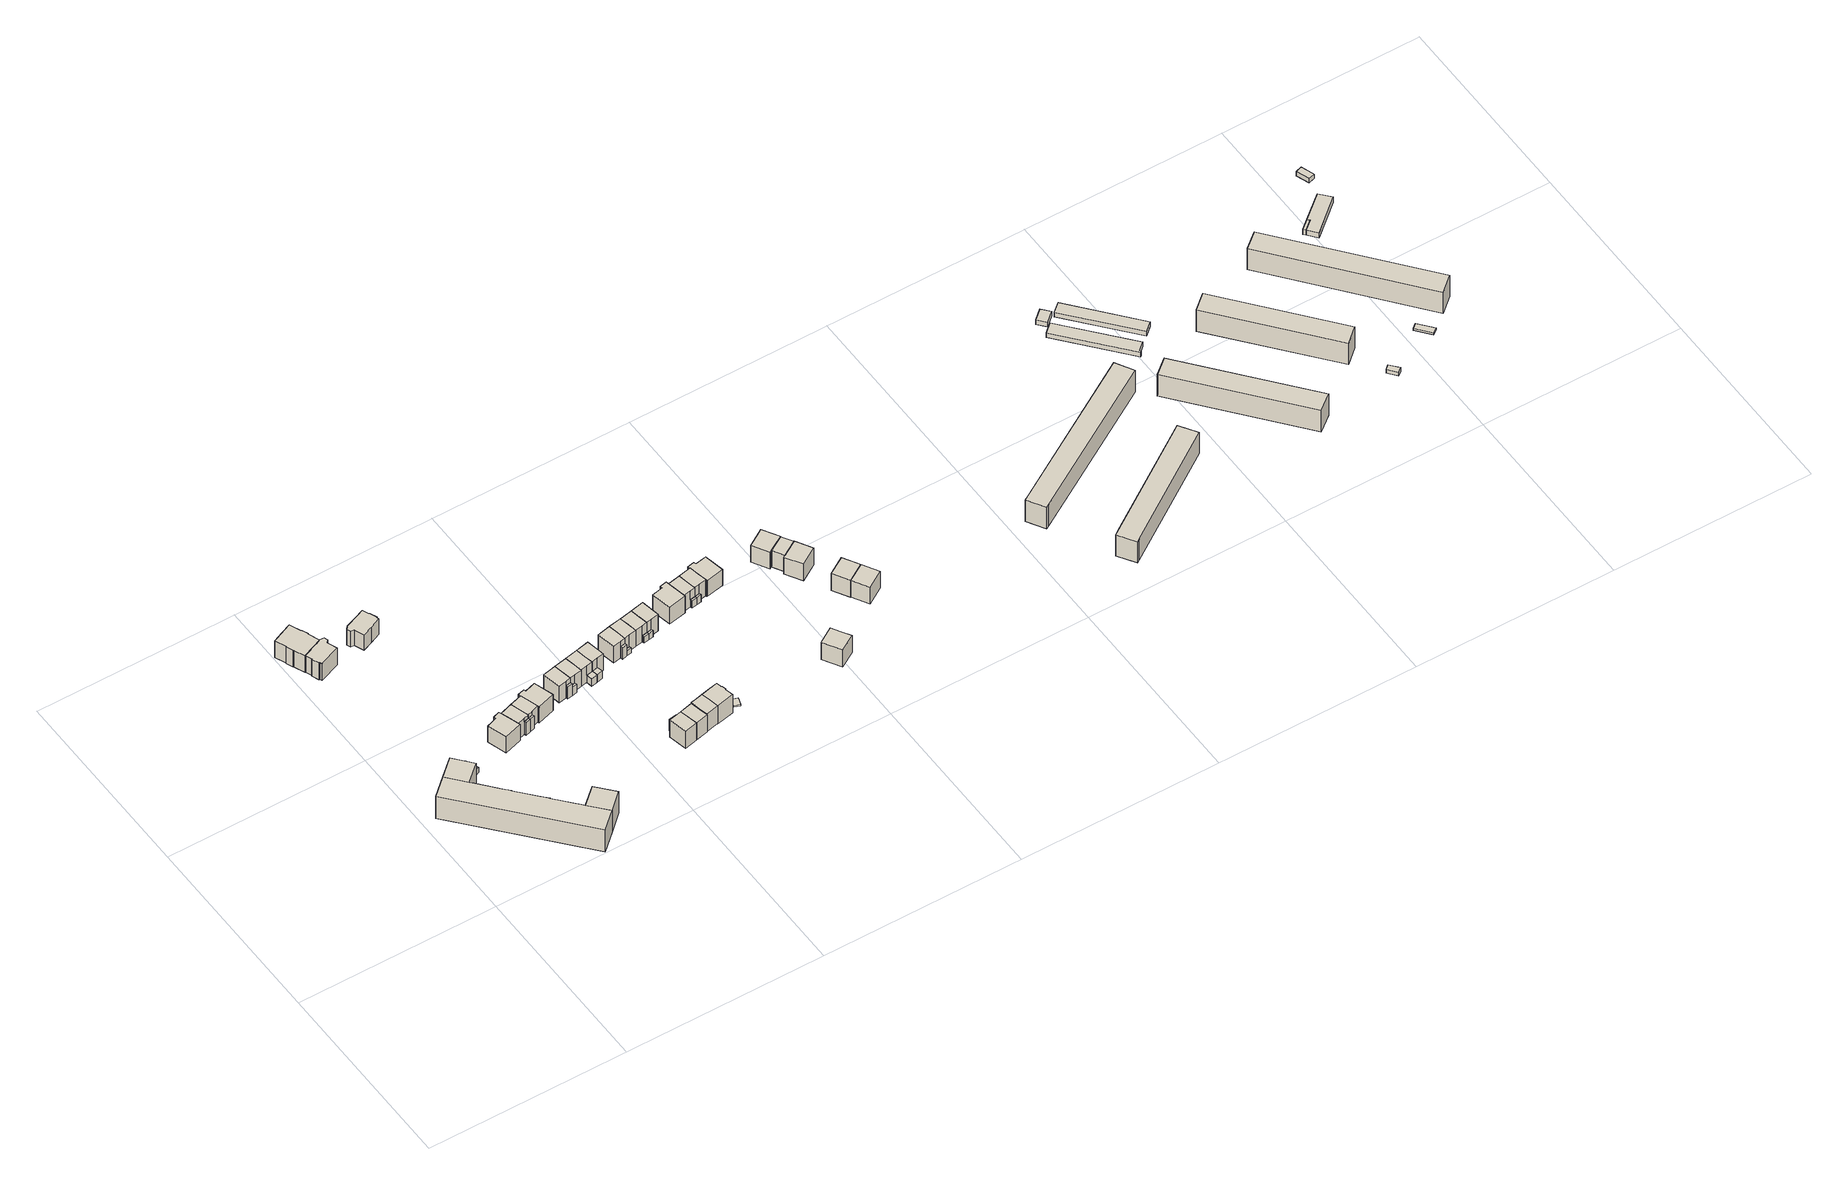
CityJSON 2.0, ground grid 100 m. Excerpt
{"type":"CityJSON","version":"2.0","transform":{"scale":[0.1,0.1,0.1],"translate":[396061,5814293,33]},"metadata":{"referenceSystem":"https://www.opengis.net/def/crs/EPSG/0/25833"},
"CityObjects":{
"building1":{"type":"Building","attributes":{"Gemeindeschluessel":"11000008","function":"31001_1010"},"address":[{"country":"Germany","locality":"Berlin","thoroughfareNumber":"3, 5","thoroughfareName":"Drosselbartstraße"},{"country":"Germany","locality":"Berlin","thoroughfareNumber":"35","thoroughfareName":"Planetenstraße"},{"country":"Germany","locality":"Berlin","thoroughfareNumber":"1","thoroughfareName":"Rübezahlstraße"}],"children":["building1-1","building1-2","building1-3"]},
"building1-1":{"type":"BuildingPart","attributes":{"BezugspunktDach":"2200","measuredHeight":15.53,"storeysAboveGround":3},"parents":["building1"],"geometry":[{"type":"Solid","lod":"1","boundaries":[[[[0,1,2,3,4,5,6,7,8,9,10,11,12,13,14,15,16]],[[17,18,19,20,21,22,23,24,25,26,27,28,29,30,31,32,33]],[[17,33,16,15]],[[19,18,14,13]],[[20,19,13,12]],[[21,20,12,11]],[[22,21,11,10]],[[23,22,10,9]],[[24,23,9,8]],[[25,24,8,7]],[[26,25,7,6]],[[27,26,6,5]],[[28,27,5,4]],[[29,28,4,3]],[[30,29,3,2]],[[31,30,2,1]],[[32,31,1,0]],[[33,32,0,16]],[[18,17,15,14]]]]}]},
"building1-2":{"type":"BuildingPart","attributes":{"BezugspunktDach":"2200","measuredHeight":15.34,"storeysAboveGround":3},"parents":["building1"],"geometry":[{"type":"Solid","lod":"1","boundaries":[[[[14,34,35,15]],[[36,37,18,17]],[[36,17,15,35]],[[37,36,35,34]],[[18,37,34,14]],[[18,14,15,17]]]]}]},
"building1-3":{"type":"BuildingPart","attributes":{"BezugspunktDach":"2200","measuredHeight":15.17,"storeysAboveGround":3},"parents":["building1"],"geometry":[{"type":"Solid","lod":"1","boundaries":[[[[38,39,40,41,42]],[[30,43,44,31,45]],[[30,45,42,41]],[[43,30,41,40]],[[44,43,40,39]],[[31,44,39,38]],[[45,31,38,42]]]]}]},
"building2":{"type":"Building","attributes":{"Gemeindeschluessel":"11000008","BezugspunktDach":"2200","function":"31001_2463","measuredHeight":3.02,"storeysAboveGround":1},"address":[{"country":"Germany","locality":"Berlin","thoroughfareNumber":"3 (1)","thoroughfareName":"Drosselbartstraße"}],"geometry":[{"type":"Solid","lod":"1","boundaries":[[[[46,47,48,49]],[[50,51,52,53]],[[50,53,49,48]],[[51,50,48,47]],[[52,51,47,46]],[[53,52,46,49]]]]}]},
"building3":{"type":"Building","attributes":{"Gemeindeschluessel":"11000008","BezugspunktDach":"2200","function":"31001_1010","measuredHeight":12.86,"storeysAboveGround":2},"address":[{"country":"Germany","locality":"Berlin","thoroughfareNumber":"17","thoroughfareName":"Widderstraße"}],"geometry":[{"type":"Solid","lod":"1","boundaries":[[[[54,55,56,57,58,59,60,61,62,63,64,65,66,67]],[[68,69,70,71,72,73,74,75,76,77,78,79,80,81]],[[68,81,67,66]],[[69,68,66,65]],[[70,69,65,64]],[[71,70,64,63]],[[72,71,63,62]],[[73,72,62,61]],[[74,73,61,60]],[[75,74,60,59]],[[76,75,59,58]],[[77,76,58,57]],[[78,77,57,56]],[[79,78,56,55]],[[80,79,55,54]],[[81,80,54,67]]]]}]},
"building4":{"type":"Building","attributes":{"Gemeindeschluessel":"11000008","BezugspunktDach":"2200","function":"31001_1010","measuredHeight":10.58,"storeysAboveGround":2},"address":[{"country":"Germany","locality":"Berlin","thoroughfareNumber":"18","thoroughfareName":"Widderstraße"}],"geometry":[{"type":"Solid","lod":"1","boundaries":[[[[82,83,84,85,86,87,88,89,90,91,92,93]],[[94,95,96,97,98,99,100,101,102,103,104,105]],[[94,105,93,92]],[[95,94,92,91]],[[96,95,91,90]],[[97,96,90,89]],[[98,97,89,88]],[[99,98,88,87]],[[100,99,87,86]],[[101,100,86,85]],[[102,101,85,84]],[[103,102,84,83]],[[104,103,83,82]],[[105,104,82,93]]]]}]},
"building5":{"type":"Building","attributes":{"Gemeindeschluessel":"11000008","BezugspunktDach":"2200","function":"31001_1010","measuredHeight":12.72,"storeysAboveGround":2},"address":[{"country":"Germany","locality":"Berlin","thoroughfareNumber":"33","thoroughfareName":"Planetenstraße"}],"geometry":[{"type":"Solid","lod":"1","boundaries":[[[[106,107,108,109,110,111,112,113]],[[114,115,116,117,118,119,120,121]],[[114,121,113,112]],[[115,114,112,111]],[[116,115,111,110]],[[117,116,110,109]],[[118,117,109,108]],[[119,118,108,107]],[[120,119,107,106]],[[121,120,106,113]]]]}]},
"building6":{"type":"Building","attributes":{"Gemeindeschluessel":"11000008","BezugspunktDach":"2200","function":"31001_1010","measuredHeight":12.83,"storeysAboveGround":2},"address":[{"country":"Germany","locality":"Berlin","thoroughfareNumber":"19","thoroughfareName":"Widderstraße"}],"geometry":[{"type":"Solid","lod":"1","boundaries":[[[[122,123,124,125,126,127,128,129,130,131,132,133,134]],[[135,136,137,138,139,140,141,142,143,144,145,146,147]],[[135,147,134,133]],[[136,135,133,132]],[[137,136,132,131]],[[138,137,131,130]],[[139,138,130,129]],[[140,139,129,128]],[[141,140,128,127]],[[142,141,127,126]],[[143,142,126,125]],[[144,143,125,124]],[[145,144,124,123]],[[146,145,123,122]],[[147,146,122,134]]]]}]},
"building7":{"type":"Building","attributes":{"Gemeindeschluessel":"11000008","function":"31001_1010"},"address":[{"country":"Germany","locality":"Berlin","thoroughfareNumber":"31","thoroughfareName":"Planetenstraße"}],"children":["building7-1","building7-2"]},
"building7-1":{"type":"BuildingPart","attributes":{"BezugspunktDach":"2200","measuredHeight":12.59,"storeysAboveGround":2},"parents":["building7"],"geometry":[{"type":"MultiSurface","lod":"1","boundaries":[[[148,149,150,151,152,153,154,155,156]],[[157,158,159,160,161,162,163,164,165]],[[157,165,156,155]],[[158,157,155,154]],[[159,158,154,153]],[[166,167,159,160,159,153,152]],[[161,160,152,151]],[[162,161,151,150]],[[163,162,150,149]],[[164,163,149,148]],[[165,164,148,156]],[[160,159,167,166]]]}]},
"building7-2":{"type":"BuildingPart","attributes":{"BezugspunktDach":"2200","measuredHeight":7.87,"storeysAboveGround":2},"parents":["building7"],"geometry":[{"type":"MultiSurface","lod":"1","boundaries":[[[168,169,170,167,166]],[[159,171,172,173,160]],[[171,159,167,170]],[[172,171,170,169]],[[173,172,169,168]],[[160,173,168,166]],[[160,174,166,167,159]]]}]},
"building8":{"type":"Building","attributes":{"Gemeindeschluessel":"11000008","function":"31001_1010"},"address":[{"country":"Germany","locality":"Berlin","thoroughfareNumber":"29","thoroughfareName":"Planetenstraße"}],"children":["building8-1","building8-2"]},
"building8-1":{"type":"BuildingPart","attributes":{"BezugspunktDach":"2200","measuredHeight":12.69,"storeysAboveGround":2},"parents":["building8"],"geometry":[{"type":"MultiSurface","lod":"1","boundaries":[[[154,153,175,176,177,178,179,180,155]],[[181,182,183,184,185,186,159,158,157]],[[181,157,155,180]],[[182,181,180,179]],[[183,182,179,178]],[[184,183,178,177]],[[185,184,177,176]],[[186,185,176,175]],[[167,187,175,153]],[[158,159,153,154]],[[157,158,154,155]],[[159,186,187,167]]]}]},
"building8-2":{"type":"BuildingPart","attributes":{"BezugspunktDach":"2200","measuredHeight":7.89,"storeysAboveGround":2},"parents":["building8"],"geometry":[{"type":"MultiSurface","lod":"1","boundaries":[[[170,169,188,187,167]],[[186,189,172,171,159]],[[189,186,187,188]],[[172,189,188,169]],[[171,172,169,170]],[[159,171,170,167]],[[190,186,159,167,187]]]}]},
"building9":{"type":"Building","attributes":{"Gemeindeschluessel":"11000008","BezugspunktDach":"2200","function":"31001_1010","measuredHeight":12.85,"storeysAboveGround":2},"address":[{"country":"Germany","locality":"Berlin","thoroughfareNumber":"27","thoroughfareName":"Planetenstraße"}],"geometry":[{"type":"Solid","lod":"1","boundaries":[[[[191,192,193,194,195,196,197,198]],[[199,200,201,202,203,204,205,206]],[[199,206,198,197]],[[200,199,197,196]],[[201,200,196,195]],[[202,201,195,194]],[[203,202,194,193]],[[204,203,193,192]],[[205,204,192,191]],[[206,205,191,198]]]]}]},
"building10":{"type":"Building","attributes":{"Gemeindeschluessel":"11000008","function":"31001_1010"},"address":[{"country":"Germany","locality":"Berlin","thoroughfareNumber":"25","thoroughfareName":"Planetenstraße"}],"children":["building10-1","building10-2"]},
"building10-1":{"type":"BuildingPart","attributes":{"BezugspunktDach":"2200","measuredHeight":11.95,"storeysAboveGround":2},"parents":["building10"],"geometry":[{"type":"MultiSurface","lod":"1","boundaries":[[[207,208,209,210,211]],[[212,213,214,215,216]],[[212,216,211,210]],[[213,212,210,209]],[[214,217,218,209,208]],[[215,214,208,207]],[[216,215,207,211]],[[213,218,217,214]]]}]},
"building10-2":{"type":"BuildingPart","attributes":{"BezugspunktDach":"2200","measuredHeight":7.58,"storeysAboveGround":2},"parents":["building10"],"geometry":[{"type":"Solid","lod":"1","boundaries":[[[[219,220,218,217]],[[213,221,222,214]],[[221,213,218,220]],[[222,221,220,219]],[[214,222,219,217]],[[213,214,217,218]]]]}]},
"building11":{"type":"Building","attributes":{"Gemeindeschluessel":"11000008","function":"31001_1010"},"address":[{"country":"Germany","locality":"Berlin","thoroughfareNumber":"23","thoroughfareName":"Planetenstraße"}],"children":["building11-1","building11-2"]},
"building11-1":{"type":"BuildingPart","attributes":{"BezugspunktDach":"2200","measuredHeight":11.94,"storeysAboveGround":2},"parents":["building11"],"geometry":[{"type":"MultiSurface","lod":"1","boundaries":[[[223,209,224,225,226,227,210]],[[228,229,230,231,213,232,212]],[[228,212,210,227]],[[229,228,227,226]],[[230,229,226,225]],[[231,230,225,224]],[[233,234,235,224,209]],[[213,231,236,237,238]],[[232,213,209,223]],[[212,232,223,210]],[[238,237,236,235,234,233]]]}]},
"building11-2":{"type":"BuildingPart","attributes":{"BezugspunktDach":"2200","measuredHeight":5.28,"storeysAboveGround":2},"parents":["building11"],"geometry":[{"type":"MultiSurface","lod":"1","boundaries":[[[239,240,235,234]],[[237,241,242,238]],[[241,237,235,240]],[[242,241,240,239]],[[238,242,239,234]],[[237,238,243,234,235]]]}]},
"building12":{"type":"Building","attributes":{"Gemeindeschluessel":"11000008","function":"31001_1010"},"address":[{"country":"Germany","locality":"Berlin","thoroughfareNumber":"21","thoroughfareName":"Planetenstraße"}],"children":["building12-1","building12-2"]},
"building12-1":{"type":"BuildingPart","attributes":{"BezugspunktDach":"2200","measuredHeight":12.48,"storeysAboveGround":2},"parents":["building12"],"geometry":[{"type":"MultiSurface","lod":"1","boundaries":[[[244,245,246,247,248,249,250]],[[251,252,253,254,255,256,257]],[[251,257,250,249]],[[252,251,249,248]],[[253,252,248,247]],[[258,259,247,246]],[[255,254,246,245]],[[256,255,245,244]],[[257,256,244,250]],[[254,253,260,259,258]]]}]},
"building12-2":{"type":"BuildingPart","attributes":{"BezugspunktDach":"2200","measuredHeight":4.73,"storeysAboveGround":2},"parents":["building12"],"geometry":[{"type":"MultiSurface","lod":"1","boundaries":[[[261,262,263,259,258]],[[264,265,266,267,268]],[[264,268,254,253]],[[265,264,259,263]],[[266,265,263,262]],[[267,266,262,261]],[[268,267,261,258]],[[253,254,258,259,269]]]}]},
"building13":{"type":"Building","attributes":{"Gemeindeschluessel":"11000008","function":"31001_1010"},"address":[{"country":"Germany","locality":"Berlin","thoroughfareNumber":"11","thoroughfareName":"Rübezahlstraße"}],"children":["building13-1","building13-2"]},
"building13-1":{"type":"BuildingPart","attributes":{"BezugspunktDach":"2200","measuredHeight":12.73,"storeysAboveGround":2},"parents":["building13"],"geometry":[{"type":"MultiSurface","lod":"1","boundaries":[[[270,271,272,273,274]],[[275,276,277,278,279]],[[275,279,274,273]],[[280,281,275,273,272]],[[277,276,272,271]],[[278,277,271,270]],[[279,278,270,274]],[[276,275,281,280]]]}]},
"building13-2":{"type":"BuildingPart","attributes":{"BezugspunktDach":"2200","measuredHeight":6.72,"storeysAboveGround":2},"parents":["building13"],"geometry":[{"type":"MultiSurface","lod":"1","boundaries":[[[281,280,282,283]],[[284,285,286,287]],[[284,287,283,282]],[[285,284,282,280]],[[286,285,276,275]],[[287,286,281,283]],[[275,276,280,281,288]]]}]},
"building14":{"type":"Building","attributes":{"Gemeindeschluessel":"11000008","BezugspunktDach":"2200","function":"51009_1610","measuredHeight":6.85,"storeysAboveGround":0},"address":[{"country":"Germany","locality":"Berlin"}],"geometry":[{"type":"Solid","lod":"1","boundaries":[[[[283,282,289,290]],[[291,292,293,294]],[[291,294,290,289]],[[292,291,289,282]],[[293,292,282,283]],[[294,293,283,290]]]]}]},
"building15":{"type":"Building","attributes":{"Gemeindeschluessel":"11000008","function":"31001_1010"},"address":[{"country":"Germany","locality":"Berlin","thoroughfareNumber":"19","thoroughfareName":"Planetenstraße"}],"children":["building15-1","building15-2"]},
"building15-1":{"type":"BuildingPart","attributes":{"BezugspunktDach":"2200","measuredHeight":12.77,"storeysAboveGround":2},"parents":["building15"],"geometry":[{"type":"MultiSurface","lod":"1","boundaries":[[[248,247,295,296,297,249]],[[298,299,300,301,302,303]],[[298,303,249,297]],[[299,298,297,296]],[[300,299,296,295]],[[259,304,300,301,300,295,247]],[[302,301,247,248]],[[303,302,248,249]],[[301,300,304,259]]]}]},
"building15-2":{"type":"BuildingPart","attributes":{"BezugspunktDach":"2200","measuredHeight":4.75,"storeysAboveGround":2},"parents":["building15"],"geometry":[{"type":"Solid","lod":"1","boundaries":[[[[263,262,305,304,259]],[[300,306,307,308,301]],[[306,300,304,305]],[[307,306,305,262]],[[308,307,262,263]],[[301,308,263,259]],[[300,301,259,304]]]]}]},
"building16":{"type":"Building","attributes":{"Gemeindeschluessel":"11000008","function":"31001_1010"},"address":[{"country":"Germany","locality":"Berlin","thoroughfareNumber":"13","thoroughfareName":"Rübezahlstraße"}],"children":["building16-1","building16-2"]},
"building16-1":{"type":"BuildingPart","attributes":{"BezugspunktDach":"2200","measuredHeight":12.66,"storeysAboveGround":2},"parents":["building16"],"geometry":[{"type":"MultiSurface","lod":"1","boundaries":[[[309,271,310,311,312,313,272]],[[314,315,316,317,318,319,320]],[[314,321,280,272,313]],[[315,314,313,312]],[[316,315,312,311]],[[317,316,311,310]],[[318,317,310,271]],[[319,318,271,309]],[[320,319,309,272]],[[320,280,321,314]]]}]},
"building16-2":{"type":"BuildingPart","attributes":{"BezugspunktDach":"2200","measuredHeight":6.77,"storeysAboveGround":2},"parents":["building16"],"geometry":[{"type":"MultiSurface","lod":"1","boundaries":[[[280,321,322,282]],[[323,324,285,284]],[[323,284,282,322]],[[324,323,322,321]],[[285,324,321,314,320]],[[284,285,280,282]],[[320,314,321,280,325]]]}]},
"building17":{"type":"Building","attributes":{"Gemeindeschluessel":"11000008","function":"31001_1010"},"address":[{"country":"Germany","locality":"Berlin","thoroughfareNumber":"15","thoroughfareName":"Rübezahlstraße"}],"children":["building17-1","building17-2"]},
"building17-1":{"type":"BuildingPart","attributes":{"BezugspunktDach":"2200","measuredHeight":12.95,"storeysAboveGround":2},"parents":["building17"],"geometry":[{"type":"MultiSurface","lod":"1","boundaries":[[[326,327,328,329,330,331,332]],[[333,334,335,336,337,338,339]],[[333,339,332,331]],[[340,341,333,331,330]],[[335,334,330,329]],[[336,335,329,328]],[[337,336,328,327]],[[338,337,327,326]],[[339,338,326,332]],[[342,334,333,341,340]]]}]},
"building17-2":{"type":"BuildingPart","attributes":{"BezugspunktDach":"2200","measuredHeight":8.66,"storeysAboveGround":2},"parents":["building17"],"geometry":[{"type":"Solid","lod":"1","boundaries":[[[[341,340,343,344]],[[345,346,347,348]],[[345,348,344,343]],[[346,345,343,340]],[[348,347,341,344]],[[347,346,340,341]]]]}]},
"building18":{"type":"Building","attributes":{"Gemeindeschluessel":"11000008","function":"31001_1010"},"address":[{"country":"Germany","locality":"Berlin","thoroughfareNumber":"17","thoroughfareName":"Planetenstraße"}],"children":["building18-1","building18-2"]},
"building18-1":{"type":"BuildingPart","attributes":{"BezugspunktDach":"2200","measuredHeight":12.56,"storeysAboveGround":2},"parents":["building18"],"geometry":[{"type":"MultiSurface","lod":"1","boundaries":[[[349,350,351,352,353,354]],[[355,356,357,358,359,360]],[[355,360,354,353]],[[356,355,353,352]],[[357,356,352,351]],[[361,362,363,351,350]],[[358,357,364,365,366]],[[359,358,350,349]],[[360,359,349,354]],[[366,365,364,363,362,361]]]}]},
"building18-2":{"type":"BuildingPart","attributes":{"BezugspunktDach":"2200","measuredHeight":7.11,"storeysAboveGround":2},"parents":["building18"],"geometry":[{"type":"Solid","lod":"1","boundaries":[[[[367,368,362,361]],[[364,369,370,365]],[[369,364,362,368]],[[370,369,368,367]],[[365,370,367,361]],[[364,365,361,362]]]]}]},
"building19":{"type":"Building","attributes":{"Gemeindeschluessel":"11000008","function":"31001_1010"},"address":[{"country":"Germany","locality":"Berlin","thoroughfareNumber":"17","thoroughfareName":"Rübezahlstraße"}],"children":["building19-1","building19-2"]},
"building19-1":{"type":"BuildingPart","attributes":{"BezugspunktDach":"2200","measuredHeight":13.28,"storeysAboveGround":2},"parents":["building19"],"geometry":[{"type":"MultiSurface","lod":"1","boundaries":[[[371,372,373,374,375,376,377,378,379]],[[380,381,382,383,384,385,386,387,388]],[[389,340,379,378]],[[381,380,378,377]],[[382,381,377,376]],[[383,382,376,375]],[[384,383,375,374]],[[385,384,374,373]],[[386,385,373,372]],[[387,386,372,371]],[[388,387,371,379]],[[380,388,340,389]]]}]},
"building19-2":{"type":"BuildingPart","attributes":{"BezugspunktDach":"2200","measuredHeight":8.83,"storeysAboveGround":2},"parents":["building19"],"geometry":[{"type":"MultiSurface","lod":"1","boundaries":[[[340,389,390,343]],[[391,380,388,392]],[[391,392,343,390]],[[380,391,390,389]],[[392,388,340,343]],[[388,380,393,389,340]]]}]},
"building20":{"type":"Building","attributes":{"Gemeindeschluessel":"11000008","function":"31001_1010"},"address":[{"country":"Germany","locality":"Berlin","thoroughfareNumber":"15","thoroughfareName":"Planetenstraße"}],"children":["building20-1","building20-2"]},
"building20-1":{"type":"BuildingPart","attributes":{"BezugspunktDach":"2200","measuredHeight":12.36,"storeysAboveGround":2},"parents":["building20"],"geometry":[{"type":"Solid","lod":"1","boundaries":[[[[352,351,394,395,396,397,353]],[[398,399,400,401,402,403,404]],[[398,404,353,397]],[[399,398,397,396]],[[400,399,396,395]],[[401,400,395,394]],[[402,405,406,401,394,351]],[[403,402,351,352]],[[404,403,352,353]],[[401,406,405,402]]]]}]},
"building20-2":{"type":"BuildingPart","attributes":{"BezugspunktDach":"2200","measuredHeight":3,"storeysAboveGround":2},"parents":["building20"],"geometry":[{"type":"MultiSurface","lod":"1","boundaries":[[[407,408,406,405]],[[409,410,369,364]],[[409,364,402,401]],[[410,409,406,408]],[[369,410,408,407]],[[364,369,407,405]],[[401,402,405,406]]]}]},
"building21":{"type":"Building","attributes":{"Gemeindeschluessel":"11000008","BezugspunktDach":"2200","function":"31001_2463","measuredHeight":1.2,"storeysAboveGround":1},"address":[{"country":"Germany","locality":"Berlin","thoroughfareNumber":"17 (1)","thoroughfareName":"Rübezahlstraße"}],"geometry":[{"type":"Solid","lod":"1","boundaries":[[[[411,412,413,414]],[[415,416,417,418]],[[415,418,414,413]],[[416,415,413,412]],[[417,416,412,411]],[[418,417,411,414]]]]}]},
"building22":{"type":"Building","attributes":{"Gemeindeschluessel":"11000008","function":"31001_1010"},"address":[{"country":"Germany","locality":"Berlin","thoroughfareNumber":"13","thoroughfareName":"Planetenstraße"}],"children":["building22-1","building22-2"]},
"building22-1":{"type":"BuildingPart","attributes":{"BezugspunktDach":"2200","measuredHeight":11.79,"storeysAboveGround":2},"parents":["building22"],"geometry":[{"type":"MultiSurface","lod":"1","boundaries":[[[419,420,421,422,423,424,425]],[[426,427,428,429,430,431,432]],[[426,432,425,424]],[[427,426,424,423]],[[428,427,423,422]],[[429,433,434,422,421]],[[430,429,421,420]],[[431,430,420,419]],[[432,431,419,425]],[[428,434,433,429]]]}]},
"building22-2":{"type":"BuildingPart","attributes":{"BezugspunktDach":"2200","measuredHeight":3.9,"storeysAboveGround":2},"parents":["building22"],"geometry":[{"type":"MultiSurface","lod":"1","boundaries":[[[435,436,434,433]],[[428,437,438,429]],[[428,429,433,429,428,434]],[[437,428,434,436]],[[438,437,436,435]],[[429,438,435,433]]]}]},
"building23":{"type":"Building","attributes":{"Gemeindeschluessel":"11000008","function":"31001_1010"},"address":[{"country":"Germany","locality":"Berlin","thoroughfareNumber":"11","thoroughfareName":"Planetenstraße"}],"children":["building23-1","building23-2"]},
"building23-1":{"type":"BuildingPart","attributes":{"BezugspunktDach":"2200","measuredHeight":12.02,"storeysAboveGround":2},"parents":["building23"],"geometry":[{"type":"MultiSurface","lod":"1","boundaries":[[[422,439,440,441,424]],[[442,443,444,445,446]],[[442,446,424,441]],[[443,442,441,440]],[[444,443,440,439]],[[434,447,448,449,450,445,444,439,422]],[[446,445,422,424]],[[450,449,448,447,434]]]}]},
"building23-2":{"type":"BuildingPart","attributes":{"BezugspunktDach":"2200","measuredHeight":3.94,"storeysAboveGround":2},"parents":["building23"],"geometry":[{"type":"Solid","lod":"1","boundaries":[[[[436,451,447,434]],[[448,452,453,449]],[[452,448,447,451]],[[453,452,451,436]],[[449,453,436,434]],[[448,449,434,447]]]]}]},
"building24":{"type":"Building","attributes":{"Gemeindeschluessel":"11000008","BezugspunktDach":"2200","function":"31001_1010","measuredHeight":13.37,"storeysAboveGround":2},"address":[{"country":"Germany","locality":"Berlin","thoroughfareNumber":"9","thoroughfareName":"Planetenstraße"}],"geometry":[{"type":"Solid","lod":"1","boundaries":[[[[454,455,456,457,458,459,460]],[[461,462,463,464,465,466,467]],[[461,467,460,459]],[[462,461,459,458]],[[463,462,458,457]],[[464,463,457,456]],[[465,464,456,455]],[[466,465,455,454]],[[467,466,454,460]]]]}]},
"building25":{"type":"Building","attributes":{"Gemeindeschluessel":"11000008","function":"31001_1010"},"address":[{"country":"Germany","locality":"Berlin","thoroughfareNumber":"7","thoroughfareName":"Planetenstraße"}],"children":["building25-1","building25-2"]},
"building25-1":{"type":"BuildingPart","attributes":{"BezugspunktDach":"2200","measuredHeight":12.17,"storeysAboveGround":2},"parents":["building25"],"geometry":[{"type":"MultiSurface","lod":"1","boundaries":[[[468,469,470,471,472,473,474,475,476]],[[477,478,479,480,481,482,483,484,485]],[[477,485,476,475]],[[478,477,475,474]],[[479,478,474,473]],[[486,487,473,472]],[[481,480,472,471]],[[482,481,471,470]],[[483,482,470,469]],[[484,483,469,468]],[[485,484,468,476]],[[480,479,487,486]]]}]},
"building25-2":{"type":"BuildingPart","attributes":{"BezugspunktDach":"2200","measuredHeight":4.43,"storeysAboveGround":2},"parents":["building25"],"geometry":[{"type":"MultiSurface","lod":"1","boundaries":[[[488,489,487,486]],[[479,490,491,480]],[[479,480,486,480,479,492]],[[490,479,487,489]],[[491,490,489,488]],[[480,491,488,486]],[[492,479,480,486,487]]]}]},
"building26":{"type":"Building","attributes":{"Gemeindeschluessel":"11000008","function":"31001_1010"},"address":[{"country":"Germany","locality":"Berlin","thoroughfareNumber":"5","thoroughfareName":"Planetenstraße"}],"children":["building26-1","building26-2"]},
"building26-1":{"type":"BuildingPart","attributes":{"BezugspunktDach":"2200","measuredHeight":12.37,"storeysAboveGround":2},"parents":["building26"],"geometry":[{"type":"MultiSurface","lod":"1","boundaries":[[[493,494,495,496,497,498,499,500,501]],[[502,503,504,505,506,507,508,509,510]],[[502,510,501,500]],[[503,502,500,499]],[[504,503,499,498]],[[505,504,498,497]],[[506,505,497,496]],[[507,506,496,495]],[[508,507,508,487,511,495,494]],[[509,508,494,493]],[[510,509,493,501]],[[511,487,508,507]]]}]},
"building26-2":{"type":"BuildingPart","attributes":{"BezugspunktDach":"2200","measuredHeight":4.31,"storeysAboveGround":2},"parents":["building26"],"geometry":[{"type":"Solid","lod":"1","boundaries":[[[[489,512,511,487]],[[507,513,514,508]],[[513,507,511,512]],[[514,513,512,489]],[[508,514,489,487]],[[508,487,511,507]]]]}]},
"building27":{"type":"Building","attributes":{"Gemeindeschluessel":"11000008","BezugspunktDach":"2200","function":"31001_1010","measuredHeight":12.47,"storeysAboveGround":2},"address":[{"country":"Germany","locality":"Berlin","thoroughfareNumber":"3","thoroughfareName":"Planetenstraße"}],"geometry":[{"type":"Solid","lod":"1","boundaries":[[[[515,516,517,518,519,520,521,522]],[[523,524,525,526,527,528,529,530]],[[523,530,522,521]],[[524,523,521,520]],[[525,524,520,519]],[[526,525,519,518]],[[527,526,518,517]],[[528,527,517,516]],[[529,528,516,515]],[[530,529,515,522]]]]}]},
"building28":{"type":"Building","attributes":{"Gemeindeschluessel":"11000008","BezugspunktDach":"2200","function":"31001_1010","measuredHeight":12.87,"storeysAboveGround":2},"address":[{"country":"Germany","locality":"Berlin","thoroughfareNumber":"27","thoroughfareName":"Rübezahlstraße"}],"geometry":[{"type":"Solid","lod":"1","boundaries":[[[[531,532,533,534,535]],[[536,537,538,539,540]],[[536,540,535,534]],[[537,536,534,533]],[[538,537,533,532]],[[539,538,532,531]],[[540,539,531,535]]]]}]},
"building29":{"type":"Building","attributes":{"Gemeindeschluessel":"11000008","BezugspunktDach":"2200","function":"31001_1010","measuredHeight":12.86,"storeysAboveGround":2},"address":[{"country":"Germany","locality":"Berlin","thoroughfareNumber":"1","thoroughfareName":"Wegastraße"}],"geometry":[{"type":"Solid","lod":"1","boundaries":[[[[541,542,543,544,545,546,547]],[[548,549,550,551,552,553,554]],[[548,554,547,546]],[[549,548,546,545]],[[550,549,545,544]],[[551,550,544,543]],[[552,551,543,542]],[[553,552,542,541]],[[554,553,541,547]]]]}]},
"building30":{"type":"Building","attributes":{"Gemeindeschluessel":"11000008","BezugspunktDach":"2200","function":"31001_1010","measuredHeight":12.75,"storeysAboveGround":2},"address":[{"country":"Germany","locality":"Berlin","thoroughfareNumber":"2","thoroughfareName":"Wegastraße"}],"geometry":[{"type":"Solid","lod":"1","boundaries":[[[[555,556,557,558,559]],[[560,561,562,563,564]],[[560,564,559,558]],[[561,560,558,557]],[[562,561,557,556]],[[563,562,556,555]],[[564,563,555,559]]]]}]},
"building31":{"type":"Building","attributes":{"Gemeindeschluessel":"11000008","BezugspunktDach":"2200","function":"31001_1010","measuredHeight":13.04,"storeysAboveGround":2},"address":[{"country":"Germany","locality":"Berlin","thoroughfareNumber":"3","thoroughfareName":"Wegastraße"}],"geometry":[{"type":"Solid","lod":"1","boundaries":[[[[565,566,567,568,569,570]],[[563,571,562,572,573,574]],[[563,574,570,569]],[[571,563,569,568]],[[562,571,568,567]],[[572,562,567,566]],[[573,572,566,565]],[[574,573,565,570]]]]}]},
"building32":{"type":"Building","attributes":{"Gemeindeschluessel":"11000008","BezugspunktDach":"2200","function":"31001_1010","measuredHeight":12.71,"storeysAboveGround":2},"address":[{"country":"Germany","locality":"Berlin","thoroughfareNumber":"4","thoroughfareName":"Wegastraße"}],"geometry":[{"type":"Solid","lod":"1","boundaries":[[[[575,576,577,578,579]],[[580,581,582,583,584]],[[580,584,579,578]],[[581,580,578,577]],[[582,581,577,576]],[[583,582,576,575]],[[584,583,575,579]]]]}]},
"building33":{"type":"Building","attributes":{"Gemeindeschluessel":"11000008","BezugspunktDach":"2200","function":"31001_1010","measuredHeight":12.55,"storeysAboveGround":2},"address":[{"country":"Germany","locality":"Berlin","thoroughfareNumber":"5","thoroughfareName":"Wegastraße"}],"geometry":[{"type":"Solid","lod":"1","boundaries":[[[[585,586,577,575]],[[587,588,589,590]],[[587,590,575,577]],[[588,587,577,586]],[[589,588,586,585]],[[590,589,585,575]]]]}]},
"building34":{"type":"Building","attributes":{"Gemeindeschluessel":"11000009","BezugspunktDach":"2200","function":"31001_1010","measuredHeight":13.12,"storeysAboveGround":4},"address":[{"country":"Germany","locality":"Berlin","thoroughfareNumber":"133, 135, 137, 139","thoroughfareName":"Heidekampweg"}],"geometry":[{"type":"Solid","lod":"1","boundaries":[[[[591,592,593,594,595,596]],[[597,598,599,600,601,602]],[[597,602,596,595]],[[598,597,595,594]],[[599,598,594,593]],[[600,599,593,592]],[[601,600,592,591]],[[602,601,591,596]]]]}]},
"building35":{"type":"Building","attributes":{"Gemeindeschluessel":"11000009","BezugspunktDach":"2200","function":"31001_1010","measuredHeight":13.41,"storeysAboveGround":4},"address":[{"country":"Germany","locality":"Berlin","thoroughfareNumber":"141, 143, 145, 147, 149, 151","thoroughfareName":"Heidekampweg"}],"geometry":[{"type":"Solid","lod":"1","boundaries":[[[[603,604,605,606,607,608]],[[609,610,611,612,613,614]],[[609,614,608,607]],[[610,609,607,606]],[[611,610,606,605]],[[612,611,605,604]],[[613,612,604,603]],[[614,613,603,608]]]]}]},
"building36":{"type":"Building","attributes":{"Gemeindeschluessel":"11000009","BezugspunktDach":"2200","function":"31001_2463","measuredHeight":2.69,"storeysAboveGround":1},"address":[{"country":"Germany","locality":"Berlin","thoroughfareNumber":"141 (4)","thoroughfareName":"Heidekampweg"}],"geometry":[{"type":"Solid","lod":"1","boundaries":[[[[615,616,617,618]],[[619,620,621,622]],[[619,622,618,617]],[[620,619,617,616]],[[621,620,616,615]],[[622,621,615,618]]]]}]},
"building37":{"type":"Building","attributes":{"Gemeindeschluessel":"11000009","BezugspunktDach":"2200","function":"31001_2463","measuredHeight":2.71,"storeysAboveGround":1},"address":[{"country":"Germany","locality":"Berlin","thoroughfareNumber":"141 (2)","thoroughfareName":"Heidekampweg"}],"geometry":[{"type":"Solid","lod":"1","boundaries":[[[[623,624,625,626,627,628]],[[629,630,631,632,633,634]],[[629,634,628,627]],[[630,629,627,626]],[[631,630,626,625]],[[632,631,625,624]],[[633,632,624,623]],[[634,633,623,628]]]]}]},
"building38":{"type":"Building","attributes":{"Gemeindeschluessel":"11000009","BezugspunktDach":"2200","function":"31001_2463","measuredHeight":2.76,"storeysAboveGround":1},"address":[{"country":"Germany","locality":"Berlin","thoroughfareNumber":"141 (3)","thoroughfareName":"Heidekampweg"}],"geometry":[{"type":"Solid","lod":"1","boundaries":[[[[635,636,637,638]],[[639,640,641,642]],[[639,642,638,637]],[[640,639,637,636]],[[641,640,636,635]],[[642,641,635,638]]]]}]},
"building39":{"type":"Building","attributes":{"Gemeindeschluessel":"11000009","BezugspunktDach":"2200","function":"31001_1010","measuredHeight":13.35,"storeysAboveGround":4},"address":[{"country":"Germany","locality":"Berlin","thoroughfareNumber":"118, 120, 122, 124, 126","thoroughfareName":"Heidekampweg"}],"geometry":[{"type":"Solid","lod":"1","boundaries":[[[[643,644,645,646]],[[647,648,649,650]],[[647,650,646,645]],[[648,647,645,644]],[[649,648,644,643]],[[650,649,643,646]]]]}]},
"building40":{"type":"Building","attributes":{"Gemeindeschluessel":"11000009","BezugspunktDach":"2200","function":"31001_1010","measuredHeight":13.23,"storeysAboveGround":4},"address":[{"country":"Germany","locality":"Berlin","thoroughfareNumber":"23, 25, 27, 29","thoroughfareName":"Hänselstraße"}],"geometry":[{"type":"Solid","lod":"1","boundaries":[[[[651,652,653,654]],[[655,656,657,658]],[[655,658,654,653]],[[656,655,653,652]],[[657,656,652,651]],[[658,657,651,654]]]]}]},
"building41":{"type":"Building","attributes":{"Gemeindeschluessel":"11000009","BezugspunktDach":"2200","function":"31001_2140","measuredHeight":2.29,"storeysAboveGround":1},"address":[{"country":"Germany","locality":"Berlin","thoroughfareNumber":"23 (1)","thoroughfareName":"Hänselstraße"}],"geometry":[{"type":"Solid","lod":"1","boundaries":[[[[659,660,661,662]],[[663,664,665,666]],[[663,666,662,661]],[[664,663,661,660]],[[665,664,660,659]],[[666,665,659,662]]]]}]},
"building42":{"type":"Building","attributes":{"Gemeindeschluessel":"11000009","BezugspunktDach":"2200","function":"31001_2140","measuredHeight":1.13,"storeysAboveGround":1},"address":[{"country":"Germany","locality":"Berlin","thoroughfareNumber":"31 (1)","thoroughfareName":"Hänselstraße"}],"geometry":[{"type":"Solid","lod":"1","boundaries":[[[[667,668,669,670]],[[671,672,673,674]],[[671,674,670,669]],[[672,671,669,668]],[[673,672,668,667]],[[674,673,667,670]]]]}]},
"building43":{"type":"Building","attributes":{"Gemeindeschluessel":"11000009","BezugspunktDach":"2200","function":"31001_1010","measuredHeight":13.29,"storeysAboveGround":4},"address":[{"country":"Germany","locality":"Berlin","thoroughfareNumber":"31, 33, 35, 37, 39, 41","thoroughfareName":"Hänselstraße"}],"geometry":[{"type":"Solid","lod":"1","boundaries":[[[[675,676,677,678]],[[679,680,681,682]],[[679,682,678,677]],[[680,679,677,676]],[[681,680,676,675]],[[682,681,675,678]]]]}]},
"building44":{"type":"Building","attributes":{"Gemeindeschluessel":"11000009","BezugspunktDach":"2200","function":"51009_1610","measuredHeight":3.26,"storeysAboveGround":0},"address":[{"country":"Germany","locality":"Berlin"}],"geometry":[{"type":"Solid","lod":"1","boundaries":[[[[683,684,685,686]],[[687,688,689,690]],[[687,690,686,685]],[[688,687,685,684]],[[689,688,684,683]],[[690,689,683,686]]]]}]},
"building45":{"type":"Building","attributes":{"Gemeindeschluessel":"11000009","BezugspunktDach":"2200","function":"31001_2463","measuredHeight":3.39,"storeysAboveGround":1},"address":[{"country":"Germany","locality":"Berlin","thoroughfareNumber":"47B","thoroughfareName":"Hänselstraße"}],"geometry":[{"type":"Solid","lod":"1","boundaries":[[[[691,692,693,694,695,696]],[[688,687,697,698,699,689]],[[688,689,696,695]],[[687,688,695,694]],[[697,687,694,693]],[[698,697,693,692]],[[699,698,692,691]],[[689,699,691,696]]]]}]},
"building46":{"type":"Building","attributes":{"Gemeindeschluessel":"11000009","BezugspunktDach":"2200","function":"31001_2120","measuredHeight":2.65,"storeysAboveGround":1},"address":[{"country":"Germany","locality":"Berlin","thoroughfareNumber":"47A (4)","thoroughfareName":"Hänselstraße"}],"geometry":[{"type":"Solid","lod":"1","boundaries":[[[[700,701,702,703]],[[704,705,706,707]],[[704,707,703,702]],[[705,704,702,701]],[[706,705,701,700]],[[707,706,700,703]]]]}]}
},
"vertices":[
[558,4,141],[644,81,141],[566,169,141],[555,182,141],[554,182,141],[463,284,141],[464,285,141],[444,307,141],[443,307,141],[353,409,141],[353,410,141],[333,433,141],[332,432,141],[242,535,141],[230,549,141],[153,636,141],[66,559,141],[153,636,5],[230,549,5],[242,535,5],[332,432,5],[333,433,5],[353,410,5],[353,409,5],[443,307,5],[444,307,5],[464,285,5],[463,284,5],[554,182,5],[555,182,5],[566,169,5],[644,81,5],[558,4,5],[66,559,5],
[315,623,141],[237,711,141],[237,711,5],[315,623,5],
[644,81,139],[728,157,139],[650,244,139],[566,169,139],[566,90,139],[650,244,5],[728,157,5],[566,90,5],
[305,653,37],[362,677,37],[337,739,37],[279,715,37],[337,739,7],[362,677,7],[305,653,7],[279,715,7],
[31,1649,107],[28,1647,107],[43,1613,107],[45,1614,107],[68,1559,107],[119,1579,107],[170,1600,107],[146,1660,107],[149,1661,107],[136,1689,107],[134,1688,107],[109,1746,107],[58,1724,107],[7,1702,107],[58,1724,4],[109,1746,4],[134,1688,4],[136,1689,4],[149,1661,4],[146,1660,4],[170,1600,4],[119,1579,4],[68,1559,4],[45,1614,4],[43,1613,4],[28,1647,4],[31,1649,4],[7,1702,4],
[81,1526,112],[78,1525,112],[92,1490,112],[95,1491,112],[100,1479,112],[102,1480,112],[203,1520,112],[184,1567,112],[196,1581,112],[189,1599,112],[170,1600,112],[68,1559,112],[170,1600,7],[189,1599,7],[196,1581,7],[184,1567,7],[203,1520,7],[102,1480,7],[100,1479,7],[95,1491,7],[92,1490,7],[78,1525,7],[81,1526,7],[68,1559,7],
[520,705,106],[609,733,106],[593,781,106],[577,829,106],[573,841,106],[540,830,106],[544,819,106],[490,801,106],[544,819,6],[540,830,6],[573,841,6],[577,829,6],[593,781,6],[609,733,6],[520,705,6],[490,801,6],
[307,1575,102],[326,1574,102],[344,1528,102],[396,1549,102],[447,1569,102],[443,1581,102],[446,1582,102],[431,1617,102],[429,1616,102],[416,1649,102],[364,1628,102],[313,1608,102],[300,1593,102],[313,1608,5],[364,1628,5],[416,1649,5],[429,1616,5],[431,1617,5],[446,1582,5],[443,1581,5],[447,1569,5],[396,1549,5],[344,1528,5],[326,1574,5],[307,1575,5],[300,1593,5],
[592,785,107],[609,733,107],[610,733,107],[607,741,107],[643,752,107],[667,760,107],[653,804,107],[639,849,107],[577,829,107],[639,849,7],[653,804,7],[667,760,7],[643,752,7],[607,741,7],[610,733,7],[609,733,7],[592,785,7],[577,829,7],[643,752,86],[667,760,86],
[646,741,86],[671,748,86],[670,752,86],[670,752,7],[671,748,7],[646,741,7],[643,752,52],
[692,767,107],[728,779,107],[730,771,107],[732,771,107],[715,824,107],[701,868,107],[701,868,7],[715,824,7],[732,771,7],[730,771,7],[728,779,7],[692,767,7],[692,767,86],
[696,756,86],[696,756,7],[692,767,46],
[701,868,106],[716,820,106],[732,771,106],[819,799,106],[789,896,106],[735,879,106],[731,890,106],[697,880,106],[731,890,6],[735,879,6],[789,896,6],[819,799,6],[732,771,6],[716,820,6],[701,868,6],[697,880,6],
[866,822,108],[906,830,108],[931,836,108],[913,928,108],[847,914,108],[913,928,6],[931,836,6],[906,830,6],[866,822,6],[847,914,6],[906,830,82],[931,836,82],
[908,819,82],[933,824,82],[933,824,6],[908,819,6],
[922,882,108],[957,841,108],[995,848,108],[986,894,108],[976,940,108],[976,940,6],[986,894,6],[995,848,6],[957,841,6],[922,882,6],[931,836,37],[931,836,59],[957,841,59],[957,841,14],[957,841,7],[931,836,7],
[933,824,59],[959,829,59],[959,829,7],[933,824,7],[931,836,27],
[986,894,109],[995,848,109],[1027,855,109],[1058,861,109],[1049,907,109],[1040,953,109],[976,940,109],[1040,953,7],[1049,907,7],[1058,861,7],[1027,855,7],[995,848,7],[986,894,7],[976,940,7],[1027,855,52],[1058,861,52],[1058,861,37],
[1033,826,52],[1064,832,52],[1061,850,52],[1058,861,5],[1061,850,5],[1064,832,5],[1033,826,5],[1027,855,5],[1058,861,41],
[1166,308,114],[1231,323,114],[1211,414,114],[1175,406,114],[1146,400,114],[1175,406,7],[1211,414,7],[1231,323,7],[1166,308,7],[1146,400,7],[1211,414,73],[1175,406,73],
[1208,427,73],[1172,419,73],[1208,427,6],[1211,414,6],[1175,406,6],[1172,419,6],[1175,406,18],
[1204,443,73],[1168,435,73],[1204,443,5],[1208,427,5],[1172,419,5],[1168,435,5],
[1089,868,109],[1124,875,109],[1106,966,109],[1106,966,4],[1124,875,4],[1089,868,4],[1058,861,4],[1049,907,4],[1040,953,4],[1089,868,52],
[1095,839,52],[1095,839,4],[1064,832,4],[1061,850,4],
[1221,369,114],[1295,337,114],[1284,382,114],[1274,428,114],[1247,422,114],[1247,422,8],[1274,428,8],[1284,382,8],[1295,337,8],[1231,323,8],[1221,369,8],[1211,414,8],[1247,422,73],
[1244,435,73],[1244,435,6],[1247,422,6],[1211,414,50],
[1284,382,120],[1295,337,120],[1358,351,120],[1348,397,120],[1337,442,120],[1302,434,120],[1274,428,120],[1302,434,9],[1337,442,9],[1348,397,9],[1358,351,9],[1295,337,9],[1284,382,9],[1274,428,9],[1337,442,95],[1302,434,95],[1337,442,78],
[1335,455,95],[1299,447,95],[1335,455,8],[1337,442,8],[1302,434,8],[1299,447,8],
[1184,887,107],[1225,895,107],[1250,900,107],[1241,946,107],[1231,992,107],[1166,978,107],[1231,992,4],[1241,946,4],[1250,900,4],[1225,895,4],[1184,887,4],[1166,978,4],[1225,895,76],[1250,900,76],[1250,900,36],[1250,900,5],[1225,895,5],[1225,895,73],
[1227,883,76],[1252,888,76],[1252,888,5],[1227,883,5],
[1358,351,119],[1446,370,119],[1436,413,119],[1439,413,119],[1434,434,119],[1431,434,119],[1425,462,119],[1385,453,119],[1337,442,119],[1385,453,6],[1425,462,6],[1431,434,6],[1434,434,6],[1439,413,6],[1436,413,6],[1446,370,6],[1358,351,6],[1337,442,6],[1385,453,95],
[1382,466,95],[1382,466,6],[1335,455,6],[1385,453,57],
[1275,905,107],[1314,912,107],[1304,958,107],[1295,1004,107],[1295,1004,6],[1304,958,6],[1314,912,6],[1275,905,6],[1250,900,6],[1241,946,6],[1231,992,6],[1250,900,35],[1275,905,35],
[1252,888,35],[1278,893,35],[1275,905,5],[1278,893,5],
[1490,376,26],[1502,413,26],[1471,423,26],[1461,386,26],[1471,423,17],[1502,413,17],[1490,376,17],[1461,386,17],
[1304,958,105],[1314,912,105],[1352,920,105],[1377,925,105],[1368,971,105],[1359,1017,105],[1295,1004,105],[1359,1017,5],[1368,971,5],[1377,925,5],[1352,920,5],[1314,912,5],[1304,958,5],[1295,1004,5],[1352,920,44],[1377,925,44],
[1355,909,44],[1380,914,44],[1380,914,5],[1355,909,5],
[1403,930,105],[1443,938,105],[1426,1031,105],[1426,1031,3],[1443,938,3],[1403,930,3],[1377,925,3],[1359,1017,3],[1403,930,44],[1403,930,4],[1377,925,4],[1377,925,34],
[1405,919,44],[1405,919,4],[1380,914,4],
[1505,942,107],[1595,961,107],[1575,1061,107],[1573,1072,107],[1538,1065,107],[1541,1054,107],[1485,1042,107],[1541,1054,3],[1538,1065,3],[1573,1072,3],[1575,1061,3],[1595,961,3],[1505,942,3],[1485,1042,3],
[1585,1014,103],[1595,961,103],[1597,961,103],[1595,969,103],[1632,976,103],[1658,981,103],[1648,1027,103],[1639,1073,103],[1575,1061,103],[1639,1073,4],[1648,1027,4],[1658,981,4],[1632,976,4],[1595,969,4],[1597,961,4],[1595,961,4],[1585,1014,4],[1575,1061,4],[1632,976,49],[1658,981,49],
[1635,965,49],[1660,970,49],[1660,970,4],[1635,965,4],[1658,981,23],
[1648,1027,104],[1658,981,104],[1683,986,104],[1720,993,104],[1721,986,104],[1723,986,104],[1712,1040,104],[1703,1086,104],[1639,1073,104],[1703,1086,5],[1712,1040,5],[1723,986,5],[1721,986,5],[1720,993,5],[1683,986,5],[1658,981,5],[1648,1027,5],[1639,1073,5],[1683,986,49],
[1685,975,49],[1685,975,5],[1660,970,5],
[1703,1086,102],[1713,1036,102],[1723,986,102],[1813,1004,102],[1793,1104,102],[1737,1093,102],[1735,1105,102],[1700,1098,102],[1735,1105,4],[1737,1093,4],[1793,1104,4],[1813,1004,4],[1723,986,4],[1713,1036,4],[1703,1086,4],[1700,1098,4],
[1977,332,113],[2056,379,113],[2029,423,113],[2003,467,113],[1925,419,113],[2003,467,6],[2029,423,6],[2056,379,6],[1977,332,6],[1925,419,6],
[2031,969,109],[2043,977,109],[2075,996,109],[2119,1022,109],[2071,1101,109],[2028,1074,109],[1984,1048,109],[2028,1074,6],[2071,1101,6],[2119,1022,6],[2075,996,6],[2043,977,6],[2031,969,6],[1984,1048,6],
[2076,922,107],[2152,968,107],[2119,1022,107],[2081,999,107],[2043,977,107],[2081,999,5],[2119,1022,5],[2152,968,5],[2076,922,5],[2043,977,5],
[2112,836,109],[2199,889,109],[2152,968,109],[2108,941,109],[2076,922,109],[2064,915,109],[2108,941,5],[2199,889,5],[2112,836,5],[2064,915,5],
[2226,648,110],[2269,674,110],[2313,700,110],[2266,778,110],[2179,726,110],[2266,778,5],[2313,700,5],[2269,674,5],[2226,648,5],[2179,726,5],
[2273,569,110],[2360,622,110],[2313,700,6],[2360,622,6],[2273,569,6],[2226,648,6],
[3345,140,140],[3359,150,140],[3907,519,140],[3850,604,140],[3308,238,140],[3288,225,140],[3308,238,9],[3850,604,9],[3907,519,9],[3359,150,9],[3345,140,9],[3288,225,9],
[3132,515,141],[3149,526,141],[3877,963,141],[3825,1051,141],[3108,619,141],[3080,602,141],[3108,619,7],[3825,1051,7],[3877,963,7],[3149,526,7],[3132,515,7],[3080,602,7],
[3774,1478,34],[3823,1521,34],[3788,1560,34],[3739,1518,34],[3788,1560,7],[3823,1521,7],[3774,1478,7],[3739,1518,7],
[4006,1119,34],[4013,1125,34],[4008,1130,34],[4047,1163,34],[3780,1471,34],[3736,1432,34],[3780,1471,6],[4047,1163,6],[4008,1130,6],[4013,1125,6],[4006,1119,6],[3736,1432,6],
[4093,1205,33],[4137,1243,33],[3873,1550,33],[3829,1513,33],[3873,1550,5],[4137,1243,5],[4093,1205,5],[3829,1513,5],
[4405,337,142],[4483,400,142],[4017,954,142],[3941,891,142],[4017,954,9],[4483,400,9],[4405,337,9],[3941,891,9],
[4713,595,142],[4788,660,142],[4357,1174,142],[4281,1109,142],[4357,1174,10],[4788,660,10],[4713,595,10],[4281,1109,10],
[4855,424,32],[4876,442,32],[4839,485,32],[4818,467,32],[4839,485,9],[4876,442,9],[4855,424,9],[4818,467,9],
[5107,537,22],[5131,556,22],[5072,626,22],[5049,607,22],[5072,626,11],[5131,556,11],[5107,537,11],[5049,607,11],
[5208,619,141],[5286,685,141],[4734,1348,141],[4657,1285,141],[4734,1348,9],[5286,685,9],[5208,619,9],[4657,1285,9],
[4971,1311,43],[5016,1348,43],[5007,1359,43],[4962,1322,43],[5007,1359,11],[5016,1348,11],[4971,1311,11],[4962,1322,11],
[5008,1267,44],[5171,1404,44],[5125,1457,44],[5007,1359,44],[5016,1348,44],[4971,1311,44],[5125,1457,11],[5171,1404,11],[5008,1267,11],
[5147,1554,37],[5179,1563,37],[5156,1627,37],[5124,1617,37],[5156,1627,11],[5179,1563,11],[5147,1554,11],[5124,1617,11]
]}
